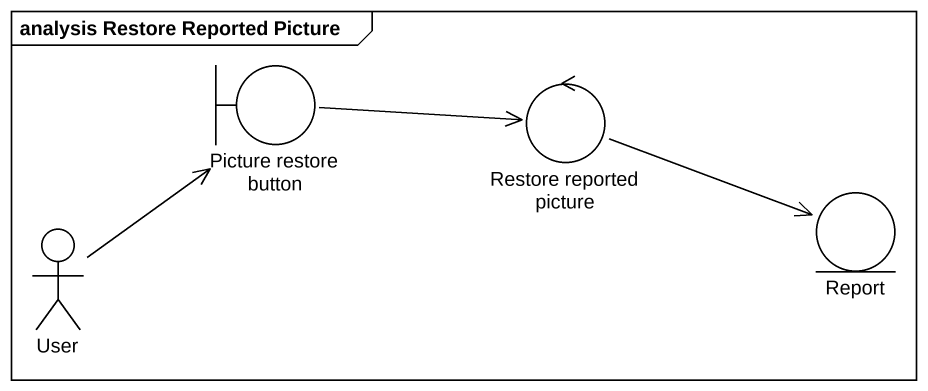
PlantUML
@startuml
mainframe analysis Restore Reported Picture
boundary "Picture restore button" as Picture_restore_button
control "Restore reported picture" as Restore_reported_picture
actor User
entity Report
Picture_restore_button -right-> Restore_reported_picture
Restore_reported_picture -right-> Report
User -up-> Picture_restore_button
@enduml
